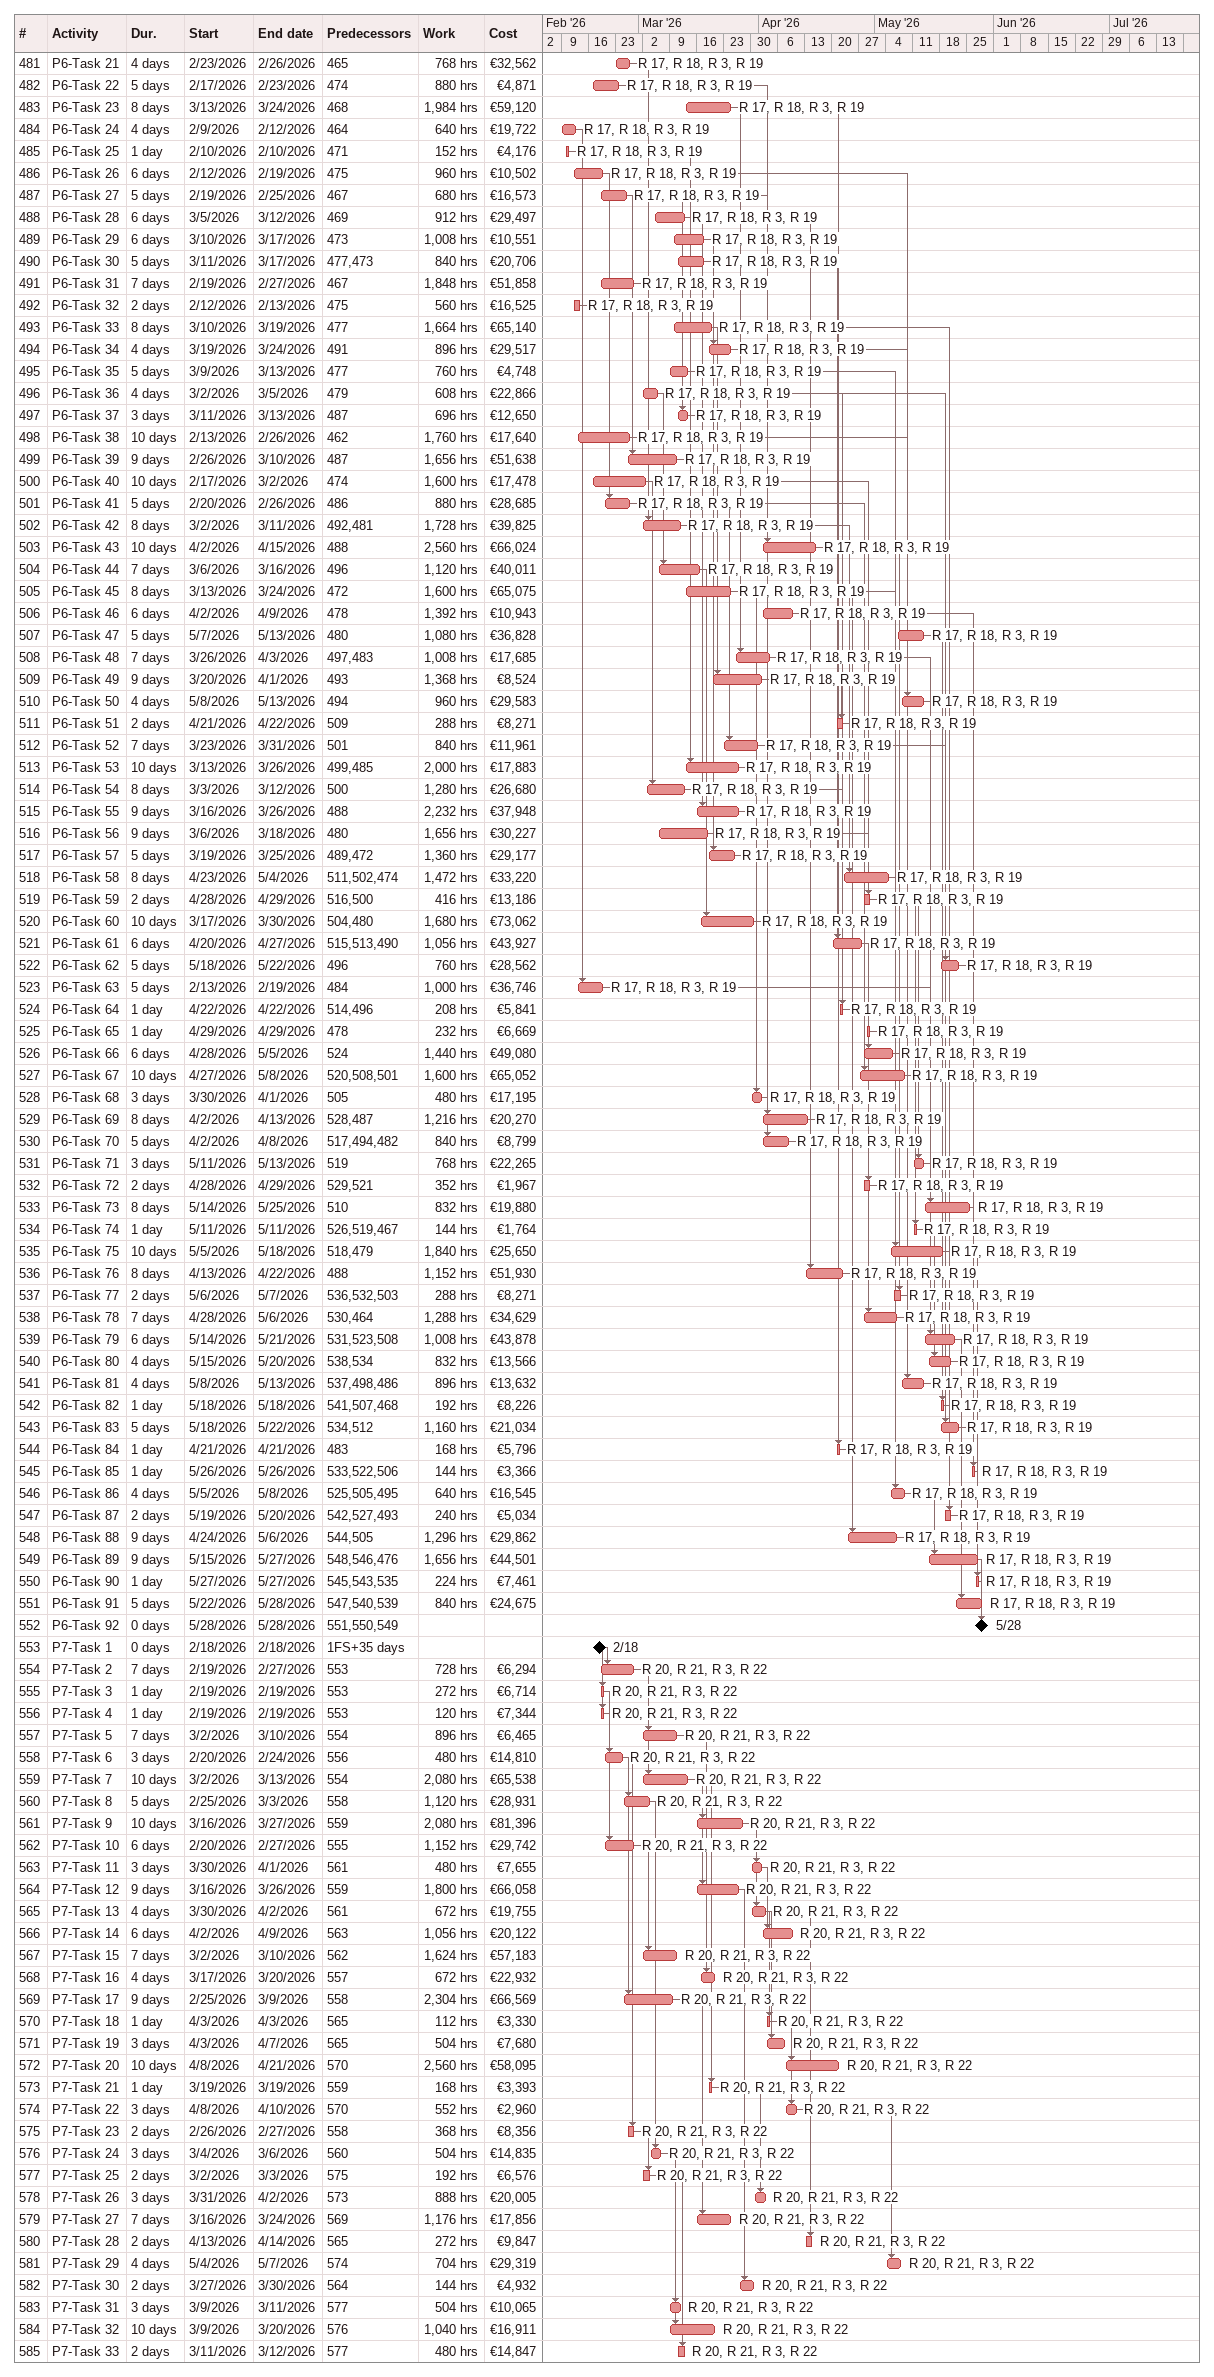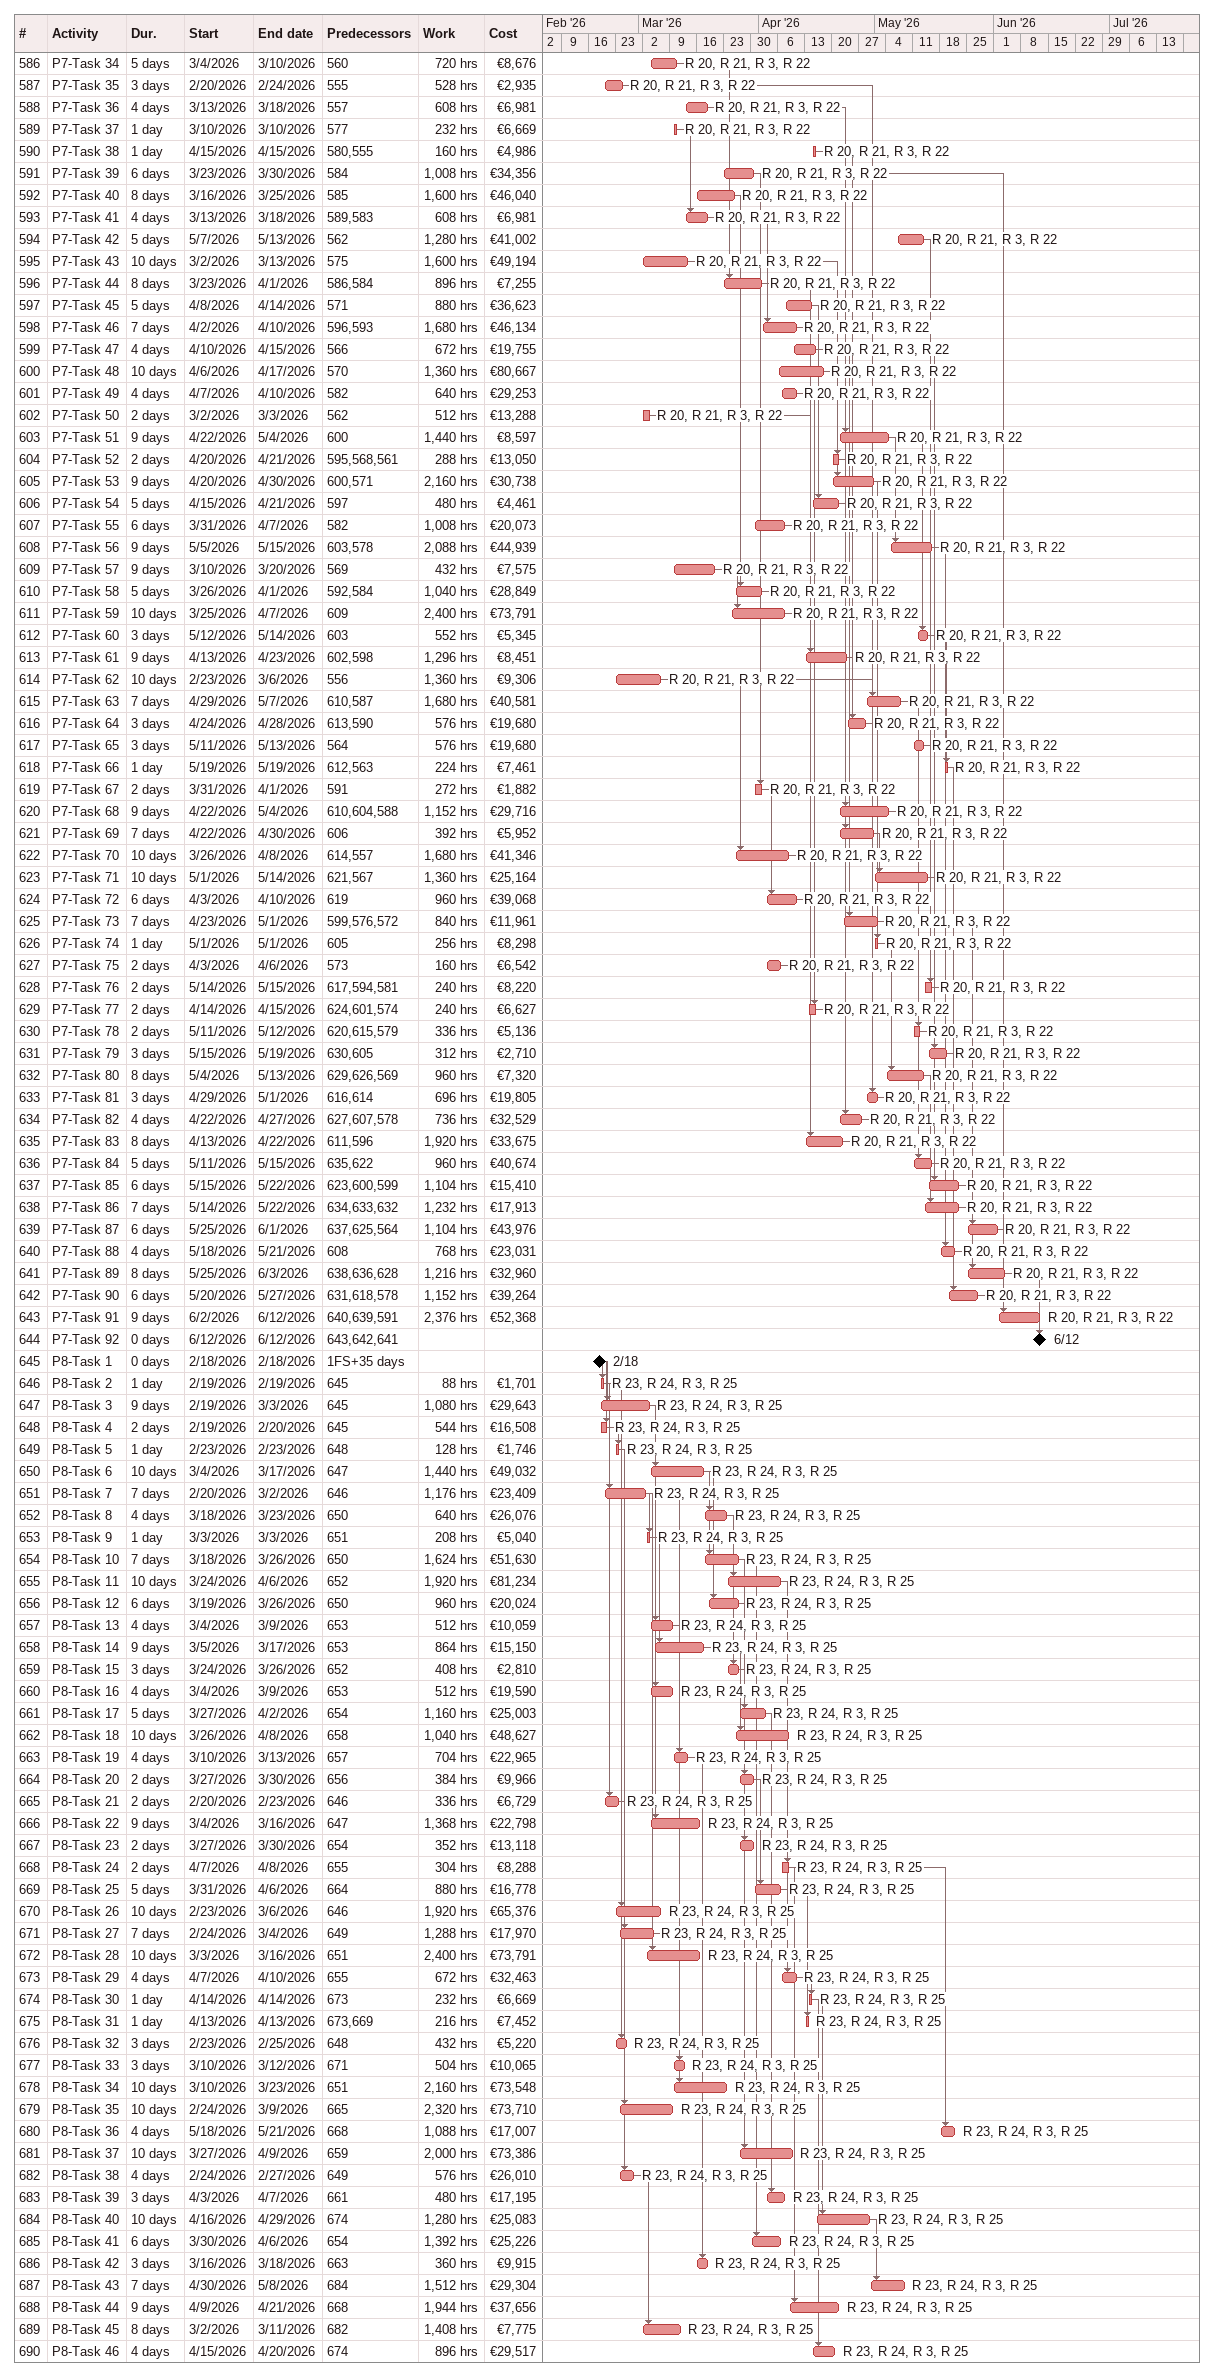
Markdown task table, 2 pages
| ID | Task | Duration | Start | Finish | Predecessors | Resources | Work (h) | Cost (€) |
|---|---|---|---|---|---|---|---|---|
| 481 | P6-Task 21 | 4d | 2026-02-23 | 2026-02-26 | 465 | R 17, R 18, R 3, R 19 | 768 | 32562 |
| 482 | P6-Task 22 | 5d | 2026-02-17 | 2026-02-23 | 474 | R 17, R 18, R 3, R 19 | 880 | 4871 |
| 483 | P6-Task 23 | 8d | 2026-03-13 | 2026-03-24 | 468 | R 17, R 18, R 3, R 19 | 1984 | 59120 |
| 484 | P6-Task 24 | 4d | 2026-02-09 | 2026-02-12 | 464 | R 17, R 18, R 3, R 19 | 640 | 19722 |
| 485 | P6-Task 25 | 1d | 2026-02-10 | 2026-02-10 | 471 | R 17, R 18, R 3, R 19 | 152 | 4176 |
| 486 | P6-Task 26 | 6d | 2026-02-12 | 2026-02-19 | 475 | R 17, R 18, R 3, R 19 | 960 | 10502 |
| 487 | P6-Task 27 | 5d | 2026-02-19 | 2026-02-25 | 467 | R 17, R 18, R 3, R 19 | 680 | 16573 |
| 488 | P6-Task 28 | 6d | 2026-03-05 | 2026-03-12 | 469 | R 17, R 18, R 3, R 19 | 912 | 29497 |
| 489 | P6-Task 29 | 6d | 2026-03-10 | 2026-03-17 | 473 | R 17, R 18, R 3, R 19 | 1008 | 10551 |
| 490 | P6-Task 30 | 5d | 2026-03-11 | 2026-03-17 | 477, 473 | R 17, R 18, R 3, R 19 | 840 | 20706 |
| 491 | P6-Task 31 | 7d | 2026-02-19 | 2026-02-27 | 467 | R 17, R 18, R 3, R 19 | 1848 | 51858 |
| 492 | P6-Task 32 | 2d | 2026-02-12 | 2026-02-13 | 475 | R 17, R 18, R 3, R 19 | 560 | 16525 |
| 493 | P6-Task 33 | 8d | 2026-03-10 | 2026-03-19 | 477 | R 17, R 18, R 3, R 19 | 1664 | 65140 |
| 494 | P6-Task 34 | 4d | 2026-03-19 | 2026-03-24 | 491 | R 17, R 18, R 3, R 19 | 896 | 29517 |
| 495 | P6-Task 35 | 5d | 2026-03-09 | 2026-03-13 | 477 | R 17, R 18, R 3, R 19 | 760 | 4748 |
| 496 | P6-Task 36 | 4d | 2026-03-02 | 2026-03-05 | 479 | R 17, R 18, R 3, R 19 | 608 | 22866 |
| 497 | P6-Task 37 | 3d | 2026-03-11 | 2026-03-13 | 487 | R 17, R 18, R 3, R 19 | 696 | 12650 |
| 498 | P6-Task 38 | 10d | 2026-02-13 | 2026-02-26 | 462 | R 17, R 18, R 3, R 19 | 1760 | 17640 |
| 499 | P6-Task 39 | 9d | 2026-02-26 | 2026-03-10 | 487 | R 17, R 18, R 3, R 19 | 1656 | 51638 |
| 500 | P6-Task 40 | 10d | 2026-02-17 | 2026-03-02 | 474 | R 17, R 18, R 3, R 19 | 1600 | 17478 |
| 501 | P6-Task 41 | 5d | 2026-02-20 | 2026-02-26 | 486 | R 17, R 18, R 3, R 19 | 880 | 28685 |
| 502 | P6-Task 42 | 8d | 2026-03-02 | 2026-03-11 | 492, 481 | R 17, R 18, R 3, R 19 | 1728 | 39825 |
| 503 | P6-Task 43 | 10d | 2026-04-02 | 2026-04-15 | 488 | R 17, R 18, R 3, R 19 | 2560 | 66024 |
| 504 | P6-Task 44 | 7d | 2026-03-06 | 2026-03-16 | 496 | R 17, R 18, R 3, R 19 | 1120 | 40011 |
| 505 | P6-Task 45 | 8d | 2026-03-13 | 2026-03-24 | 472 | R 17, R 18, R 3, R 19 | 1600 | 65075 |
| 506 | P6-Task 46 | 6d | 2026-04-02 | 2026-04-09 | 478 | R 17, R 18, R 3, R 19 | 1392 | 10943 |
| 507 | P6-Task 47 | 5d | 2026-05-07 | 2026-05-13 | 480 | R 17, R 18, R 3, R 19 | 1080 | 36828 |
| 508 | P6-Task 48 | 7d | 2026-03-26 | 2026-04-03 | 497, 483 | R 17, R 18, R 3, R 19 | 1008 | 17685 |
| 509 | P6-Task 49 | 9d | 2026-03-20 | 2026-04-01 | 493 | R 17, R 18, R 3, R 19 | 1368 | 8524 |
| 510 | P6-Task 50 | 4d | 2026-05-08 | 2026-05-13 | 494 | R 17, R 18, R 3, R 19 | 960 | 29583 |
| 511 | P6-Task 51 | 2d | 2026-04-21 | 2026-04-22 | 509 | R 17, R 18, R 3, R 19 | 288 | 8271 |
| 512 | P6-Task 52 | 7d | 2026-03-23 | 2026-03-31 | 501 | R 17, R 18, R 3, R 19 | 840 | 11961 |
| 513 | P6-Task 53 | 10d | 2026-03-13 | 2026-03-26 | 499, 485 | R 17, R 18, R 3, R 19 | 2000 | 17883 |
| 514 | P6-Task 54 | 8d | 2026-03-03 | 2026-03-12 | 500 | R 17, R 18, R 3, R 19 | 1280 | 26680 |
| 515 | P6-Task 55 | 9d | 2026-03-16 | 2026-03-26 | 488 | R 17, R 18, R 3, R 19 | 2232 | 37948 |
| 516 | P6-Task 56 | 9d | 2026-03-06 | 2026-03-18 | 480 | R 17, R 18, R 3, R 19 | 1656 | 30227 |
| 517 | P6-Task 57 | 5d | 2026-03-19 | 2026-03-25 | 489, 472 | R 17, R 18, R 3, R 19 | 1360 | 29177 |
| 518 | P6-Task 58 | 8d | 2026-04-23 | 2026-05-04 | 511, 502, 474 | R 17, R 18, R 3, R 19 | 1472 | 33220 |
| 519 | P6-Task 59 | 2d | 2026-04-28 | 2026-04-29 | 516, 500 | R 17, R 18, R 3, R 19 | 416 | 13186 |
| 520 | P6-Task 60 | 10d | 2026-03-17 | 2026-03-30 | 504, 480 | R 17, R 18, R 3, R 19 | 1680 | 73062 |
| 521 | P6-Task 61 | 6d | 2026-04-20 | 2026-04-27 | 515, 513, 490 | R 17, R 18, R 3, R 19 | 1056 | 43927 |
| 522 | P6-Task 62 | 5d | 2026-05-18 | 2026-05-22 | 496 | R 17, R 18, R 3, R 19 | 760 | 28562 |
| 523 | P6-Task 63 | 5d | 2026-02-13 | 2026-02-19 | 484 | R 17, R 18, R 3, R 19 | 1000 | 36746 |
| 524 | P6-Task 64 | 1d | 2026-04-22 | 2026-04-22 | 514, 496 | R 17, R 18, R 3, R 19 | 208 | 5841 |
| 525 | P6-Task 65 | 1d | 2026-04-29 | 2026-04-29 | 478 | R 17, R 18, R 3, R 19 | 232 | 6669 |
| 526 | P6-Task 66 | 6d | 2026-04-28 | 2026-05-05 | 524 | R 17, R 18, R 3, R 19 | 1440 | 49080 |
| 527 | P6-Task 67 | 10d | 2026-04-27 | 2026-05-08 | 520, 508, 501 | R 17, R 18, R 3, R 19 | 1600 | 65052 |
| 528 | P6-Task 68 | 3d | 2026-03-30 | 2026-04-01 | 505 | R 17, R 18, R 3, R 19 | 480 | 17195 |
| 529 | P6-Task 69 | 8d | 2026-04-02 | 2026-04-13 | 528, 487 | R 17, R 18, R 3, R 19 | 1216 | 20270 |
| 530 | P6-Task 70 | 5d | 2026-04-02 | 2026-04-08 | 517, 494, 482 | R 17, R 18, R 3, R 19 | 840 | 8799 |
| 531 | P6-Task 71 | 3d | 2026-05-11 | 2026-05-13 | 519 | R 17, R 18, R 3, R 19 | 768 | 22265 |
| 532 | P6-Task 72 | 2d | 2026-04-28 | 2026-04-29 | 529, 521 | R 17, R 18, R 3, R 19 | 352 | 1967 |
| 533 | P6-Task 73 | 8d | 2026-05-14 | 2026-05-25 | 510 | R 17, R 18, R 3, R 19 | 832 | 19880 |
| 534 | P6-Task 74 | 1d | 2026-05-11 | 2026-05-11 | 526, 519, 467 | R 17, R 18, R 3, R 19 | 144 | 1764 |
| 535 | P6-Task 75 | 10d | 2026-05-05 | 2026-05-18 | 518, 479 | R 17, R 18, R 3, R 19 | 1840 | 25650 |
| 536 | P6-Task 76 | 8d | 2026-04-13 | 2026-04-22 | 488 | R 17, R 18, R 3, R 19 | 1152 | 51930 |
| 537 | P6-Task 77 | 2d | 2026-05-06 | 2026-05-07 | 536, 532, 503 | R 17, R 18, R 3, R 19 | 288 | 8271 |
| 538 | P6-Task 78 | 7d | 2026-04-28 | 2026-05-06 | 530, 464 | R 17, R 18, R 3, R 19 | 1288 | 34629 |
| 539 | P6-Task 79 | 6d | 2026-05-14 | 2026-05-21 | 531, 523, 508 | R 17, R 18, R 3, R 19 | 1008 | 43878 |
| 540 | P6-Task 80 | 4d | 2026-05-15 | 2026-05-20 | 538, 534 | R 17, R 18, R 3, R 19 | 832 | 13566 |
| 541 | P6-Task 81 | 4d | 2026-05-08 | 2026-05-13 | 537, 498, 486 | R 17, R 18, R 3, R 19 | 896 | 13632 |
| 542 | P6-Task 82 | 1d | 2026-05-18 | 2026-05-18 | 541, 507, 468 | R 17, R 18, R 3, R 19 | 192 | 8226 |
| 543 | P6-Task 83 | 5d | 2026-05-18 | 2026-05-22 | 534, 512 | R 17, R 18, R 3, R 19 | 1160 | 21034 |
| 544 | P6-Task 84 | 1d | 2026-04-21 | 2026-04-21 | 483 | R 17, R 18, R 3, R 19 | 168 | 5796 |
| 545 | P6-Task 85 | 1d | 2026-05-26 | 2026-05-26 | 533, 522, 506 | R 17, R 18, R 3, R 19 | 144 | 3366 |
| 546 | P6-Task 86 | 4d | 2026-05-05 | 2026-05-08 | 525, 505, 495 | R 17, R 18, R 3, R 19 | 640 | 16545 |
| 547 | P6-Task 87 | 2d | 2026-05-19 | 2026-05-20 | 542, 527, 493 | R 17, R 18, R 3, R 19 | 240 | 5034 |
| 548 | P6-Task 88 | 9d | 2026-04-24 | 2026-05-06 | 544, 505 | R 17, R 18, R 3, R 19 | 1296 | 29862 |
| 549 | P6-Task 89 | 9d | 2026-05-15 | 2026-05-27 | 548, 546, 476 | R 17, R 18, R 3, R 19 | 1656 | 44501 |
| 550 | P6-Task 90 | 1d | 2026-05-27 | 2026-05-27 | 545, 543, 535 | R 17, R 18, R 3, R 19 | 224 | 7461 |
| 551 | P6-Task 91 | 5d | 2026-05-22 | 2026-05-28 | 547, 540, 539 | R 17, R 18, R 3, R 19 | 840 | 24675 |
| 552 | P6-Task 92 | 0d | 2026-05-28 | 2026-05-28 | 551, 550, 549 |  |  |  |
| 553 | P7-Task 1 | 0d | 2026-02-18 | 2026-02-18 | 1FS+35d |  |  |  |
| 554 | P7-Task 2 | 7d | 2026-02-19 | 2026-02-27 | 553 | R 20, R 21, R 3, R 22 | 728 | 6294 |
| 555 | P7-Task 3 | 1d | 2026-02-19 | 2026-02-19 | 553 | R 20, R 21, R 3, R 22 | 272 | 6714 |
| 556 | P7-Task 4 | 1d | 2026-02-19 | 2026-02-19 | 553 | R 20, R 21, R 3, R 22 | 120 | 7344 |
| 557 | P7-Task 5 | 7d | 2026-03-02 | 2026-03-10 | 554 | R 20, R 21, R 3, R 22 | 896 | 6465 |
| 558 | P7-Task 6 | 3d | 2026-02-20 | 2026-02-24 | 556 | R 20, R 21, R 3, R 22 | 480 | 14810 |
| 559 | P7-Task 7 | 10d | 2026-03-02 | 2026-03-13 | 554 | R 20, R 21, R 3, R 22 | 2080 | 65538 |
| 560 | P7-Task 8 | 5d | 2026-02-25 | 2026-03-03 | 558 | R 20, R 21, R 3, R 22 | 1120 | 28931 |
| 561 | P7-Task 9 | 10d | 2026-03-16 | 2026-03-27 | 559 | R 20, R 21, R 3, R 22 | 2080 | 81396 |
| 562 | P7-Task 10 | 6d | 2026-02-20 | 2026-02-27 | 555 | R 20, R 21, R 3, R 22 | 1152 | 29742 |
| 563 | P7-Task 11 | 3d | 2026-03-30 | 2026-04-01 | 561 | R 20, R 21, R 3, R 22 | 480 | 7655 |
| 564 | P7-Task 12 | 9d | 2026-03-16 | 2026-03-26 | 559 | R 20, R 21, R 3, R 22 | 1800 | 66058 |
| 565 | P7-Task 13 | 4d | 2026-03-30 | 2026-04-02 | 561 | R 20, R 21, R 3, R 22 | 672 | 19755 |
| 566 | P7-Task 14 | 6d | 2026-04-02 | 2026-04-09 | 563 | R 20, R 21, R 3, R 22 | 1056 | 20122 |
| 567 | P7-Task 15 | 7d | 2026-03-02 | 2026-03-10 | 562 | R 20, R 21, R 3, R 22 | 1624 | 57183 |
| 568 | P7-Task 16 | 4d | 2026-03-17 | 2026-03-20 | 557 | R 20, R 21, R 3, R 22 | 672 | 22932 |
| 569 | P7-Task 17 | 9d | 2026-02-25 | 2026-03-09 | 558 | R 20, R 21, R 3, R 22 | 2304 | 66569 |
| 570 | P7-Task 18 | 1d | 2026-04-03 | 2026-04-03 | 565 | R 20, R 21, R 3, R 22 | 112 | 3330 |
| 571 | P7-Task 19 | 3d | 2026-04-03 | 2026-04-07 | 565 | R 20, R 21, R 3, R 22 | 504 | 7680 |
| 572 | P7-Task 20 | 10d | 2026-04-08 | 2026-04-21 | 570 | R 20, R 21, R 3, R 22 | 2560 | 58095 |
| 573 | P7-Task 21 | 1d | 2026-03-19 | 2026-03-19 | 559 | R 20, R 21, R 3, R 22 | 168 | 3393 |
| 574 | P7-Task 22 | 3d | 2026-04-08 | 2026-04-10 | 570 | R 20, R 21, R 3, R 22 | 552 | 2960 |
| 575 | P7-Task 23 | 2d | 2026-02-26 | 2026-02-27 | 558 | R 20, R 21, R 3, R 22 | 368 | 8356 |
| 576 | P7-Task 24 | 3d | 2026-03-04 | 2026-03-06 | 560 | R 20, R 21, R 3, R 22 | 504 | 14835 |
| 577 | P7-Task 25 | 2d | 2026-03-02 | 2026-03-03 | 575 | R 20, R 21, R 3, R 22 | 192 | 6576 |
| 578 | P7-Task 26 | 3d | 2026-03-31 | 2026-04-02 | 573 | R 20, R 21, R 3, R 22 | 888 | 20005 |
| 579 | P7-Task 27 | 7d | 2026-03-16 | 2026-03-24 | 569 | R 20, R 21, R 3, R 22 | 1176 | 17856 |
| 580 | P7-Task 28 | 2d | 2026-04-13 | 2026-04-14 | 565 | R 20, R 21, R 3, R 22 | 272 | 9847 |
| 581 | P7-Task 29 | 4d | 2026-05-04 | 2026-05-07 | 574 | R 20, R 21, R 3, R 22 | 704 | 29319 |
| 582 | P7-Task 30 | 2d | 2026-03-27 | 2026-03-30 | 564 | R 20, R 21, R 3, R 22 | 144 | 4932 |
| 583 | P7-Task 31 | 3d | 2026-03-09 | 2026-03-11 | 577 | R 20, R 21, R 3, R 22 | 504 | 10065 |
| 584 | P7-Task 32 | 10d | 2026-03-09 | 2026-03-20 | 576 | R 20, R 21, R 3, R 22 | 1040 | 16911 |
| 585 | P7-Task 33 | 2d | 2026-03-11 | 2026-03-12 | 577 | R 20, R 21, R 3, R 22 | 480 | 14847 |
| 586 | P7-Task 34 | 5d | 2026-03-04 | 2026-03-10 | 560 | R 20, R 21, R 3, R 22 | 720 | 8676 |
| 587 | P7-Task 35 | 3d | 2026-02-20 | 2026-02-24 | 555 | R 20, R 21, R 3, R 22 | 528 | 2935 |
| 588 | P7-Task 36 | 4d | 2026-03-13 | 2026-03-18 | 557 | R 20, R 21, R 3, R 22 | 608 | 6981 |
| 589 | P7-Task 37 | 1d | 2026-03-10 | 2026-03-10 | 577 | R 20, R 21, R 3, R 22 | 232 | 6669 |
| 590 | P7-Task 38 | 1d | 2026-04-15 | 2026-04-15 | 580, 555 | R 20, R 21, R 3, R 22 | 160 | 4986 |
| 591 | P7-Task 39 | 6d | 2026-03-23 | 2026-03-30 | 584 | R 20, R 21, R 3, R 22 | 1008 | 34356 |
| 592 | P7-Task 40 | 8d | 2026-03-16 | 2026-03-25 | 585 | R 20, R 21, R 3, R 22 | 1600 | 46040 |
| 593 | P7-Task 41 | 4d | 2026-03-13 | 2026-03-18 | 589, 583 | R 20, R 21, R 3, R 22 | 608 | 6981 |
| 594 | P7-Task 42 | 5d | 2026-05-07 | 2026-05-13 | 562 | R 20, R 21, R 3, R 22 | 1280 | 41002 |
| 595 | P7-Task 43 | 10d | 2026-03-02 | 2026-03-13 | 575 | R 20, R 21, R 3, R 22 | 1600 | 49194 |
| 596 | P7-Task 44 | 8d | 2026-03-23 | 2026-04-01 | 586, 584 | R 20, R 21, R 3, R 22 | 896 | 7255 |
| 597 | P7-Task 45 | 5d | 2026-04-08 | 2026-04-14 | 571 | R 20, R 21, R 3, R 22 | 880 | 36623 |
| 598 | P7-Task 46 | 7d | 2026-04-02 | 2026-04-10 | 596, 593 | R 20, R 21, R 3, R 22 | 1680 | 46134 |
| 599 | P7-Task 47 | 4d | 2026-04-10 | 2026-04-15 | 566 | R 20, R 21, R 3, R 22 | 672 | 19755 |
| 600 | P7-Task 48 | 10d | 2026-04-06 | 2026-04-17 | 570 | R 20, R 21, R 3, R 22 | 1360 | 80667 |
| 601 | P7-Task 49 | 4d | 2026-04-07 | 2026-04-10 | 582 | R 20, R 21, R 3, R 22 | 640 | 29253 |
| 602 | P7-Task 50 | 2d | 2026-03-02 | 2026-03-03 | 562 | R 20, R 21, R 3, R 22 | 512 | 13288 |
| 603 | P7-Task 51 | 9d | 2026-04-22 | 2026-05-04 | 600 | R 20, R 21, R 3, R 22 | 1440 | 8597 |
| 604 | P7-Task 52 | 2d | 2026-04-20 | 2026-04-21 | 595, 568, 561 | R 20, R 21, R 3, R 22 | 288 | 13050 |
| 605 | P7-Task 53 | 9d | 2026-04-20 | 2026-04-30 | 600, 571 | R 20, R 21, R 3, R 22 | 2160 | 30738 |
| 606 | P7-Task 54 | 5d | 2026-04-15 | 2026-04-21 | 597 | R 20, R 21, R 3, R 22 | 480 | 4461 |
| 607 | P7-Task 55 | 6d | 2026-03-31 | 2026-04-07 | 582 | R 20, R 21, R 3, R 22 | 1008 | 20073 |
| 608 | P7-Task 56 | 9d | 2026-05-05 | 2026-05-15 | 603, 578 | R 20, R 21, R 3, R 22 | 2088 | 44939 |
| 609 | P7-Task 57 | 9d | 2026-03-10 | 2026-03-20 | 569 | R 20, R 21, R 3, R 22 | 432 | 7575 |
| 610 | P7-Task 58 | 5d | 2026-03-26 | 2026-04-01 | 592, 584 | R 20, R 21, R 3, R 22 | 1040 | 28849 |
| 611 | P7-Task 59 | 10d | 2026-03-25 | 2026-04-07 | 609 | R 20, R 21, R 3, R 22 | 2400 | 73791 |
| 612 | P7-Task 60 | 3d | 2026-05-12 | 2026-05-14 | 603 | R 20, R 21, R 3, R 22 | 552 | 5345 |
| 613 | P7-Task 61 | 9d | 2026-04-13 | 2026-04-23 | 602, 598 | R 20, R 21, R 3, R 22 | 1296 | 8451 |
| 614 | P7-Task 62 | 10d | 2026-02-23 | 2026-03-06 | 556 | R 20, R 21, R 3, R 22 | 1360 | 9306 |
| 615 | P7-Task 63 | 7d | 2026-04-29 | 2026-05-07 | 610, 587 | R 20, R 21, R 3, R 22 | 1680 | 40581 |
| 616 | P7-Task 64 | 3d | 2026-04-24 | 2026-04-28 | 613, 590 | R 20, R 21, R 3, R 22 | 576 | 19680 |
| 617 | P7-Task 65 | 3d | 2026-05-11 | 2026-05-13 | 564 | R 20, R 21, R 3, R 22 | 576 | 19680 |
| 618 | P7-Task 66 | 1d | 2026-05-19 | 2026-05-19 | 612, 563 | R 20, R 21, R 3, R 22 | 224 | 7461 |
| 619 | P7-Task 67 | 2d | 2026-03-31 | 2026-04-01 | 591 | R 20, R 21, R 3, R 22 | 272 | 1882 |
| 620 | P7-Task 68 | 9d | 2026-04-22 | 2026-05-04 | 610, 604, 588 | R 20, R 21, R 3, R 22 | 1152 | 29716 |
| 621 | P7-Task 69 | 7d | 2026-04-22 | 2026-04-30 | 606 | R 20, R 21, R 3, R 22 | 392 | 5952 |
| 622 | P7-Task 70 | 10d | 2026-03-26 | 2026-04-08 | 614, 557 | R 20, R 21, R 3, R 22 | 1680 | 41346 |
| 623 | P7-Task 71 | 10d | 2026-05-01 | 2026-05-14 | 621, 567 | R 20, R 21, R 3, R 22 | 1360 | 25164 |
| 624 | P7-Task 72 | 6d | 2026-04-03 | 2026-04-10 | 619 | R 20, R 21, R 3, R 22 | 960 | 39068 |
| 625 | P7-Task 73 | 7d | 2026-04-23 | 2026-05-01 | 599, 576, 572 | R 20, R 21, R 3, R 22 | 840 | 11961 |
| 626 | P7-Task 74 | 1d | 2026-05-01 | 2026-05-01 | 605 | R 20, R 21, R 3, R 22 | 256 | 8298 |
| 627 | P7-Task 75 | 2d | 2026-04-03 | 2026-04-06 | 573 | R 20, R 21, R 3, R 22 | 160 | 6542 |
| 628 | P7-Task 76 | 2d | 2026-05-14 | 2026-05-15 | 617, 594, 581 | R 20, R 21, R 3, R 22 | 240 | 8220 |
| 629 | P7-Task 77 | 2d | 2026-04-14 | 2026-04-15 | 624, 601, 574 | R 20, R 21, R 3, R 22 | 240 | 6627 |
| 630 | P7-Task 78 | 2d | 2026-05-11 | 2026-05-12 | 620, 615, 579 | R 20, R 21, R 3, R 22 | 336 | 5136 |
| 631 | P7-Task 79 | 3d | 2026-05-15 | 2026-05-19 | 630, 605 | R 20, R 21, R 3, R 22 | 312 | 2710 |
| 632 | P7-Task 80 | 8d | 2026-05-04 | 2026-05-13 | 629, 626, 569 | R 20, R 21, R 3, R 22 | 960 | 7320 |
| 633 | P7-Task 81 | 3d | 2026-04-29 | 2026-05-01 | 616, 614 | R 20, R 21, R 3, R 22 | 696 | 19805 |
| 634 | P7-Task 82 | 4d | 2026-04-22 | 2026-04-27 | 627, 607, 578 | R 20, R 21, R 3, R 22 | 736 | 32529 |
| 635 | P7-Task 83 | 8d | 2026-04-13 | 2026-04-22 | 611, 596 | R 20, R 21, R 3, R 22 | 1920 | 33675 |
| 636 | P7-Task 84 | 5d | 2026-05-11 | 2026-05-15 | 635, 622 | R 20, R 21, R 3, R 22 | 960 | 40674 |
| 637 | P7-Task 85 | 6d | 2026-05-15 | 2026-05-22 | 623, 600, 599 | R 20, R 21, R 3, R 22 | 1104 | 15410 |
| 638 | P7-Task 86 | 7d | 2026-05-14 | 2026-05-22 | 634, 633, 632 | R 20, R 21, R 3, R 22 | 1232 | 17913 |
| 639 | P7-Task 87 | 6d | 2026-05-25 | 2026-06-01 | 637, 625, 564 | R 20, R 21, R 3, R 22 | 1104 | 43976 |
| 640 | P7-Task 88 | 4d | 2026-05-18 | 2026-05-21 | 608 | R 20, R 21, R 3, R 22 | 768 | 23031 |
| 641 | P7-Task 89 | 8d | 2026-05-25 | 2026-06-03 | 638, 636, 628 | R 20, R 21, R 3, R 22 | 1216 | 32960 |
| 642 | P7-Task 90 | 6d | 2026-05-20 | 2026-05-27 | 631, 618, 578 | R 20, R 21, R 3, R 22 | 1152 | 39264 |
| 643 | P7-Task 91 | 9d | 2026-06-02 | 2026-06-12 | 640, 639, 591 | R 20, R 21, R 3, R 22 | 2376 | 52368 |
| 644 | P7-Task 92 | 0d | 2026-06-12 | 2026-06-12 | 643, 642, 641 |  |  |  |
| 645 | P8-Task 1 | 0d | 2026-02-18 | 2026-02-18 | 1FS+35d |  |  |  |
| 646 | P8-Task 2 | 1d | 2026-02-19 | 2026-02-19 | 645 | R 23, R 24, R 3, R 25 | 88 | 1701 |
| 647 | P8-Task 3 | 9d | 2026-02-19 | 2026-03-03 | 645 | R 23, R 24, R 3, R 25 | 1080 | 29643 |
| 648 | P8-Task 4 | 2d | 2026-02-19 | 2026-02-20 | 645 | R 23, R 24, R 3, R 25 | 544 | 16508 |
| 649 | P8-Task 5 | 1d | 2026-02-23 | 2026-02-23 | 648 | R 23, R 24, R 3, R 25 | 128 | 1746 |
| 650 | P8-Task 6 | 10d | 2026-03-04 | 2026-03-17 | 647 | R 23, R 24, R 3, R 25 | 1440 | 49032 |
| 651 | P8-Task 7 | 7d | 2026-02-20 | 2026-03-02 | 646 | R 23, R 24, R 3, R 25 | 1176 | 23409 |
| 652 | P8-Task 8 | 4d | 2026-03-18 | 2026-03-23 | 650 | R 23, R 24, R 3, R 25 | 640 | 26076 |
| 653 | P8-Task 9 | 1d | 2026-03-03 | 2026-03-03 | 651 | R 23, R 24, R 3, R 25 | 208 | 5040 |
| 654 | P8-Task 10 | 7d | 2026-03-18 | 2026-03-26 | 650 | R 23, R 24, R 3, R 25 | 1624 | 51630 |
| 655 | P8-Task 11 | 10d | 2026-03-24 | 2026-04-06 | 652 | R 23, R 24, R 3, R 25 | 1920 | 81234 |
| 656 | P8-Task 12 | 6d | 2026-03-19 | 2026-03-26 | 650 | R 23, R 24, R 3, R 25 | 960 | 20024 |
| 657 | P8-Task 13 | 4d | 2026-03-04 | 2026-03-09 | 653 | R 23, R 24, R 3, R 25 | 512 | 10059 |
| 658 | P8-Task 14 | 9d | 2026-03-05 | 2026-03-17 | 653 | R 23, R 24, R 3, R 25 | 864 | 15150 |
| 659 | P8-Task 15 | 3d | 2026-03-24 | 2026-03-26 | 652 | R 23, R 24, R 3, R 25 | 408 | 2810 |
| 660 | P8-Task 16 | 4d | 2026-03-04 | 2026-03-09 | 653 | R 23, R 24, R 3, R 25 | 512 | 19590 |
| 661 | P8-Task 17 | 5d | 2026-03-27 | 2026-04-02 | 654 | R 23, R 24, R 3, R 25 | 1160 | 25003 |
| 662 | P8-Task 18 | 10d | 2026-03-26 | 2026-04-08 | 658 | R 23, R 24, R 3, R 25 | 1040 | 48627 |
| 663 | P8-Task 19 | 4d | 2026-03-10 | 2026-03-13 | 657 | R 23, R 24, R 3, R 25 | 704 | 22965 |
| 664 | P8-Task 20 | 2d | 2026-03-27 | 2026-03-30 | 656 | R 23, R 24, R 3, R 25 | 384 | 9966 |
| 665 | P8-Task 21 | 2d | 2026-02-20 | 2026-02-23 | 646 | R 23, R 24, R 3, R 25 | 336 | 6729 |
| 666 | P8-Task 22 | 9d | 2026-03-04 | 2026-03-16 | 647 | R 23, R 24, R 3, R 25 | 1368 | 22798 |
| 667 | P8-Task 23 | 2d | 2026-03-27 | 2026-03-30 | 654 | R 23, R 24, R 3, R 25 | 352 | 13118 |
| 668 | P8-Task 24 | 2d | 2026-04-07 | 2026-04-08 | 655 | R 23, R 24, R 3, R 25 | 304 | 8288 |
| 669 | P8-Task 25 | 5d | 2026-03-31 | 2026-04-06 | 664 | R 23, R 24, R 3, R 25 | 880 | 16778 |
| 670 | P8-Task 26 | 10d | 2026-02-23 | 2026-03-06 | 646 | R 23, R 24, R 3, R 25 | 1920 | 65376 |
| 671 | P8-Task 27 | 7d | 2026-02-24 | 2026-03-04 | 649 | R 23, R 24, R 3, R 25 | 1288 | 17970 |
| 672 | P8-Task 28 | 10d | 2026-03-03 | 2026-03-16 | 651 | R 23, R 24, R 3, R 25 | 2400 | 73791 |
| 673 | P8-Task 29 | 4d | 2026-04-07 | 2026-04-10 | 655 | R 23, R 24, R 3, R 25 | 672 | 32463 |
| 674 | P8-Task 30 | 1d | 2026-04-14 | 2026-04-14 | 673 | R 23, R 24, R 3, R 25 | 232 | 6669 |
| 675 | P8-Task 31 | 1d | 2026-04-13 | 2026-04-13 | 673, 669 | R 23, R 24, R 3, R 25 | 216 | 7452 |
| 676 | P8-Task 32 | 3d | 2026-02-23 | 2026-02-25 | 648 | R 23, R 24, R 3, R 25 | 432 | 5220 |
| 677 | P8-Task 33 | 3d | 2026-03-10 | 2026-03-12 | 671 | R 23, R 24, R 3, R 25 | 504 | 10065 |
| 678 | P8-Task 34 | 10d | 2026-03-10 | 2026-03-23 | 651 | R 23, R 24, R 3, R 25 | 2160 | 73548 |
| 679 | P8-Task 35 | 10d | 2026-02-24 | 2026-03-09 | 665 | R 23, R 24, R 3, R 25 | 2320 | 73710 |
| 680 | P8-Task 36 | 4d | 2026-05-18 | 2026-05-21 | 668 | R 23, R 24, R 3, R 25 | 1088 | 17007 |
| 681 | P8-Task 37 | 10d | 2026-03-27 | 2026-04-09 | 659 | R 23, R 24, R 3, R 25 | 2000 | 73386 |
| 682 | P8-Task 38 | 4d | 2026-02-24 | 2026-02-27 | 649 | R 23, R 24, R 3, R 25 | 576 | 26010 |
| 683 | P8-Task 39 | 3d | 2026-04-03 | 2026-04-07 | 661 | R 23, R 24, R 3, R 25 | 480 | 17195 |
| 684 | P8-Task 40 | 10d | 2026-04-16 | 2026-04-29 | 674 | R 23, R 24, R 3, R 25 | 1280 | 25083 |
| 685 | P8-Task 41 | 6d | 2026-03-30 | 2026-04-06 | 654 | R 23, R 24, R 3, R 25 | 1392 | 25226 |
| 686 | P8-Task 42 | 3d | 2026-03-16 | 2026-03-18 | 663 | R 23, R 24, R 3, R 25 | 360 | 9915 |
| 687 | P8-Task 43 | 7d | 2026-04-30 | 2026-05-08 | 684 | R 23, R 24, R 3, R 25 | 1512 | 29304 |
| 688 | P8-Task 44 | 9d | 2026-04-09 | 2026-04-21 | 668 | R 23, R 24, R 3, R 25 | 1944 | 37656 |
| 689 | P8-Task 45 | 8d | 2026-03-02 | 2026-03-11 | 682 | R 23, R 24, R 3, R 25 | 1408 | 7775 |
| 690 | P8-Task 46 | 4d | 2026-04-15 | 2026-04-20 | 674 | R 23, R 24, R 3, R 25 | 896 | 29517 |
